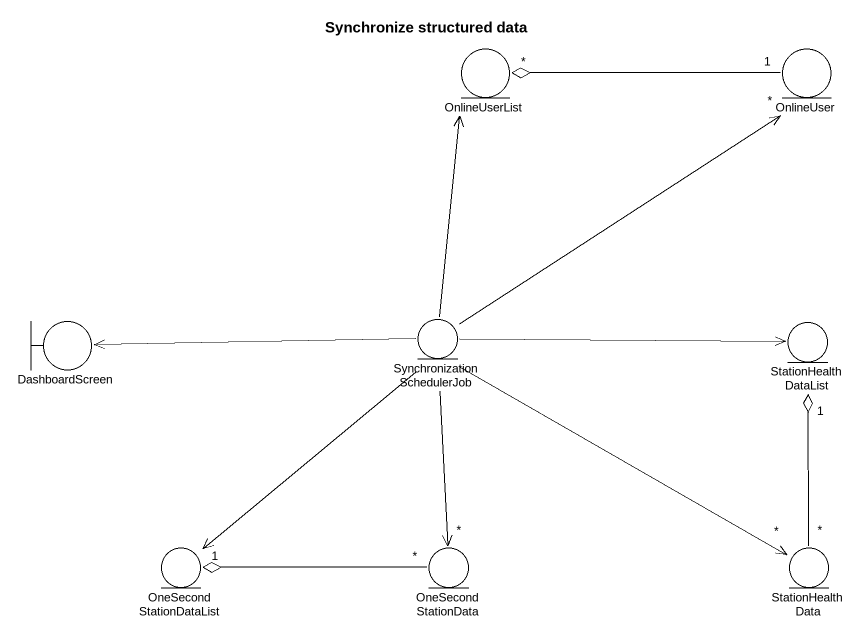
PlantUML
@startuml
title Synchronize structured data
entity OnlineUserList
entity OnlineUser
boundary DashboardScreen
entity SynchronizationSchedulerJob
entity StationHealthDataList
entity OneSecondStationDataList
entity OneSecondStationData
entity StationHealthData
OnlineUser "1" -left-o "*" OnlineUserList
SynchronizationSchedulerJob -up-> OnlineUserList
SynchronizationSchedulerJob -up-> "*" OnlineUser
SynchronizationSchedulerJob -left-> DashboardScreen
SynchronizationSchedulerJob -right-> StationHealthDataList
SynchronizationSchedulerJob --> OneSecondStationDataList
SynchronizationSchedulerJob --> "*" OneSecondStationData
SynchronizationSchedulerJob --> "*" StationHealthData
OneSecondStationData "*" -left-o "1" OneSecondStationDataList
StationHealthData "*" -up-o "1" StationHealthDataList
@enduml
